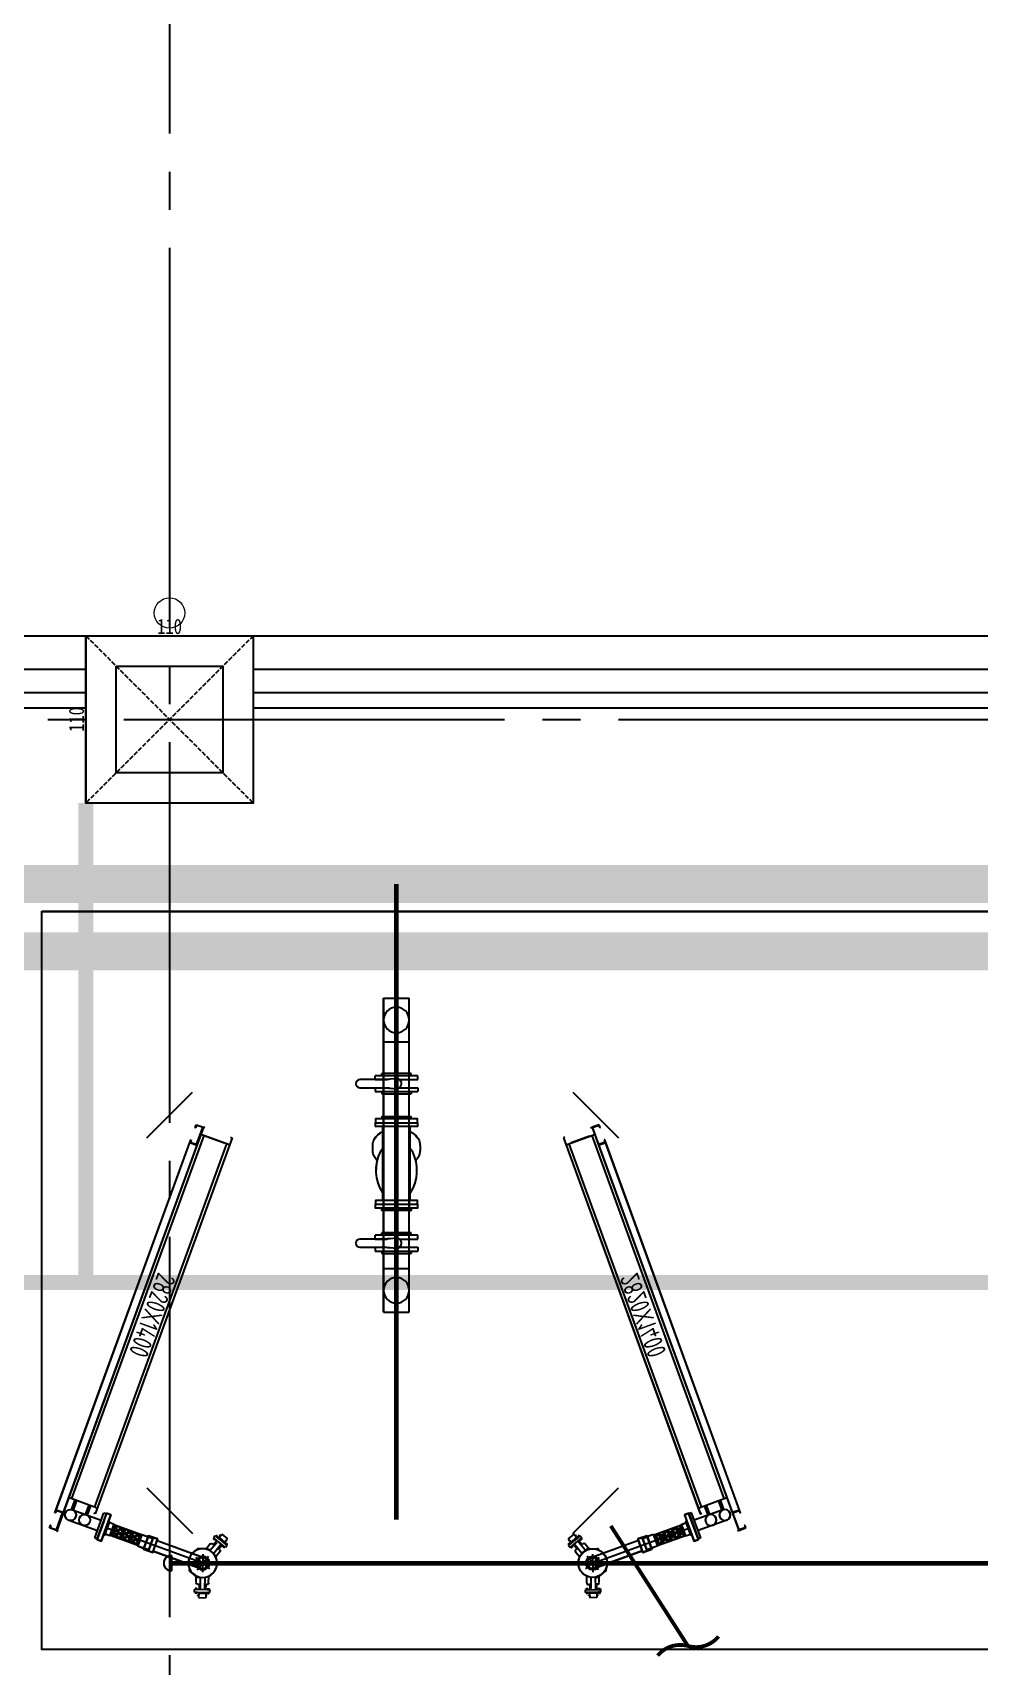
# Model space of a CAD drawing. Extents: x -3080 to 28500, y -1326 to 31609.
# Drawn here: x 5070 to 5692, y 8378 to 9451 of the extents above; entities that cross this region are included whole.
import ezdxf
from ezdxf.enums import TextEntityAlignment as Align

# ---------------------------------------------------------------- set-up
doc = ezdxf.new("R2010")
doc.units = 0
doc.header["$LTSCALE"] = 100
for name, pattern in [('188K-SM-03-F05-ARCH-PA-Y2257103$0$DASHED', [19.05, 12.7, -6.35]), ('188K-SM-03-F05-MECH-DCC-Y2257103$0$XFM1Q20-200k$0$CENTER', [2, 1.25, -0.25, 0.25, -0.25]), ('188K-SM-07-F10-MECH-CR PIPE-Y2257103$0$XFM1Q20-200k$0$CENTER', [2, 1.25, -0.25, 0.25, -0.25]), ('X-S-FAB-L05$0$COL-CEN-LIN', [3.25, 2.5, -0.25, 0.25, -0.25]), ('X-S-FAB-L05$0$DASHED', [0.75, 0.5, -0.25]), ('X-S-FAB-L05$0$HIDDEN', [0.4, 0.3, -0.1])]:
    doc.linetypes.add(name, pattern=pattern)
for name, color, linetype in [('0-xref', 8, 'Continuous'), ('188K-SM-03-F05-ARCH-PA-Y2257103$0$K-DIivder-3.5', 53, '188K-SM-03-F05-ARCH-PA-Y2257103$0$DASHED'), ('188K-SM-03-F05-ARCH-PA-Y2257103$0$K-岩棉 2hr 3.5-非抗', 53, 'Continuous'), ('188K-SM-03-F05-MECH-DCC-Y2257103$0$00_AC_CHS_12℃', 4, 'Continuous'), ('188K-SM-03-F05-MECH-DCC-Y2257103$0$00_AC_CHS_20℃', 3, 'Continuous'), ('188K-SM-03-F05-MECH-DCC-Y2257103$0$00_DCC', 7, 'Continuous'), ('188K-SM-03-F05-MECH-DCC-Y2257103$0$00_閥站分組', 1, 'Continuous'), ('188K-SM-03-F05-MECH-DCC-Y2257103$0$XFM1Q20-200k$0$U-PCW-V', 2, 'Continuous'), ('188K-SM-07-F10-MECH-CR PIPE-Y2257103$0$00_AC_CHS_12℃', 4, 'Continuous'), ('188K-SM-07-F10-MECH-CR PIPE-Y2257103$0$00_AC_CHS_20℃', 3, 'Continuous'), ('188K-SM-07-F10-MECH-CR PIPE-Y2257103$0$00_DCC', 7, 'Continuous'), ('188K-SM-07-F10-MECH-CR PIPE-Y2257103$0$00_閥站分組', 1, 'Continuous'), ('188K-SM-07-F10-MECH-CR PIPE-Y2257103$0$XFM1Q20-200k$0$U-PCW-V', 2, 'Continuous'), ('X-S-FAB-L05$0$1_L05平面圖_1_A-OBJE-MEP', 8, 'Continuous'), ('X-S-FAB-L05$0$BEAM', 8, 'Continuous'), ('X-S-FAB-L05$0$BLOCK', 8, 'Continuous'), ('X-S-FAB-L05$0$BR-D', 8, 'X-S-FAB-L05$0$DASHED'), ('X-S-FAB-L05$0$CCL', 8, 'X-S-FAB-L05$0$COL-CEN-LIN'), ('X-S-FAB-L05$0$COL', 8, 'Continuous'), ('X-S-FAB-L05$0$COL-S', 8, 'Continuous'), ('X-S-FAB-L05$0$S-FNDN', 8, 'Continuous'), ('X-S-FAB-L05$0$S-鋼柱', 8, 'Continuous'), ('X-S-FAB-L05$0$SLAB', 8, 'Continuous'), ('X-S-FAB-L05$0$WALL-RC', 8, 'Continuous'), ('X-S-FAB-L05$0$斜撐', 8, 'Continuous')]:
    doc.layers.add(name, color=color, linetype=linetype)
doc.layers.add('X-S-FAB-L05$0$XREF', color=8, linetype='Continuous', lineweight=0)
doc.styles.add('188K-SM-03-F05-MECH-DCC-Y2257103$0$XFM1Q20-200k$0$aa-txt', font='isocp.shx', dxfattribs={"bigfont": 'chineset.shx'})
doc.styles.add('188K-SM-07-F10-MECH-CR PIPE-Y2257103$0$XFM1Q20-200k$0$aa-txt', font='isocp.shx', dxfattribs={"bigfont": 'chineset.shx'})
doc.styles.add('X-S-FAB-L05$0$DIM', font='', dxfattribs={"width": 0.8})
doc.styles.get('X-S-FAB-L05$0$DIM').set_extended_font_data('MingLiU')
doc.dimstyles.new('X-S-FAB-L05$0$JJP_005_defpoint', dxfattribs={"dimtxt": 20, "dimasz": 0.5, "dimexe": 0.5, "dimexo": 0.5, "dimgap": 0.5, "dimtad": 1, "dimdsep": 46, "dimtxsty": 'X-S-FAB-L05$0$DIM', "dimblk": 'X-S-FAB-L05$0$_None', "dimcen": 10, "dimclrd": 256, "dimclre": 256, "dimclrt": 256, "dimadec": 0, "dimazin": 0, "dimtfac": 1, "dimtix": 1, "dimtmove": 2, "dimatfit": 3, "dimldrblk": 'X-S-FAB-L05$0$_None', "dimfxl": 0.5, "dimtolj": 1, "dimtzin": 0, "dimarcsym": 0})
pattern_1 = [(135, (-2258.2576, -4619.8331), (-8e-16, 2.4374981), [5.1707143, -1.7235714]), (45, (-2259.4764, -4618.6144), (-8e-16, 2.4374981), [5.1707143, -1.7235714])]

# ---------------------------------------------------------------- blocks, each defined once
blk = doc.blocks.new('*D174')
at = {"layer": 'DefPoints', "lineweight": -2, "transparency": 16777216}
blk.add_line((0, 0), (110, 0), dxfattribs=at)
at = {"layer": 'DefPoints', "color": 0, "transparency": 16777216}
for p in [(0, 0), (110, 0), (110, 0)]:
    blk.add_point(p, dxfattribs=at)
at = {"layer": 'DefPoints', "transparency": 16777216, "insert": (55, 6.1), "char_height": 10, "attachment_point": 5, "style": 'X-S-FAB-L05$0$DIM'}
blk.add_mtext('\\A1;110', dxfattribs=at)
blk = doc.blocks.new('X-S-FAB-L05$0$_None')
blk = doc.blocks.new('*D175')
at = {"layer": 'DefPoints', "lineweight": -2, "transparency": 16777216}
blk.add_line((0, 0), (0, -110), dxfattribs=at)
at = {"layer": 'DefPoints', "color": 0, "transparency": 16777216}
for p in [(0, 0), (0, -110), (0, -110)]:
    blk.add_point(p, dxfattribs=at)
at = {"layer": 'DefPoints', "transparency": 16777216, "insert": (-6.1, -55), "char_height": 10, "attachment_point": 5, "rotation": 90, "style": 'X-S-FAB-L05$0$DIM'}
blk.add_mtext('\\A1;110', dxfattribs=at)
blk = doc.blocks.new('X-S-FAB-L05$0$SC1')
at = {"layer": 'DefPoints'}
blk.add_line((27925, 8342.1), (27955, 8312.1), dxfattribs=at)
blk = doc.blocks.new('X-S-FAB-L05$0$斜撐')
at = {"layer": 'X-S-FAB-L05$0$BR-D', "const_width": 0.5}
blk.add_lwpolyline([(962.11, 215.55, -0.296213), (957.95, 215.19, 0.299957), (953.75, 214.85, 0.006918)], format="xyb", dxfattribs=at)
at = {"layer": 'X-S-FAB-L05$0$BR-D', "linetype": 'ByBlock', "const_width": 0.5}
blk.add_lwpolyline([(964.37, 197.57), (957.95, 215.19)], dxfattribs=at)
blk = doc.blocks.new('X-S-FAB-L05$0$VC(C)')
at = {"layer": 'X-S-FAB-L05$0$S-鋼柱', "rotation": 90}
for p in [(13487.1, -19200), (13767.1, -19460)]:
    blk.add_blockref('X-S-FAB-L05$0$SC1', p, dxfattribs=at)
at = {"layer": 'X-S-FAB-L05$0$S-鋼柱'}
for p in [(-22500, 412.9), (-22780, 152.9)]:
    blk.add_blockref('X-S-FAB-L05$0$SC1', p, dxfattribs=at)
at = {"layer": 'X-S-FAB-L05$0$斜撐', "xscale": 5, "yscale": 5, "zscale": 5, "rotation": 192.6853631040206}
blk.add_blockref('X-S-FAB-L05$0$斜撐', (9937.2, 10492.6), dxfattribs=at)
blk = doc.blocks.new('X-S-FAB-L05$0$板_3_2', base_point=(11935, 9055))
at = {"layer": 'X-S-FAB-L05$0$S-FNDN', "color": 15, "lineweight": 0, "flags": 128}
blk.add_lwpolyline([(11935, 9055), (4350, 9055), (4350, 7470), (9330, 7470), (9330, -55), (11935, -55), (11935, 4530), (11070, 4530), (11070, 5003), (11935, 5003)], close=True, dxfattribs=at)
blk = doc.blocks.new('188K-SM-03-F05-ARCH-PA-Y2257103')
at = {"layer": '188K-SM-03-F05-ARCH-PA-Y2257103$0$K-DIivder-3.5', "linetype": 'ByBlock', "ltscale": 2, "const_width": 10}
blk.add_lwpolyline([(5105, 8945), (5105, 8630)], dxfattribs=at)
at = {"layer": '188K-SM-03-F05-ARCH-PA-Y2257103$0$K-DIivder-3.5', "linetype": 'ByBlock', "ltscale": 2, "const_width": 10, "elevation": 0}
blk.add_lwpolyline([(4475, 8630), (6280.1, 8630)], dxfattribs=at)
at = {"layer": '188K-SM-03-F05-ARCH-PA-Y2257103$0$K-岩棉 2hr 3.5-非抗'}
for p, q in [((5105, 9017.5, 0), (4375, 9017.5, 0)), ((5945, 9017.5, 0), (5215, 9017.5, 0)), ((5105, 9007.5, 0), (4375, 9007.5, 0)), ((5945, 9007.5, 0), (5215, 9007.5, 0))]:
    blk.add_line(p, q, dxfattribs=at)
blk = doc.blocks.new('188K-SM-03-F05-MECH-DCC-Y2257103$0$XFM1P20-200k$0$005')
at = {"layer": '188K-SM-03-F05-MECH-DCC-Y2257103$0$00_DCC'}
h = blk.add_hatch(dxfattribs=at)
h.set_pattern_fill('AR-HBONE', color=60, scale=0.430893, angle=360, style=0)
h.set_pattern_definition(pattern_1)
h.paths.add_polyline_path([(21.88125, -3.01625), (21.88125, 3.01625), (5.88125, 3.01625), (5.88125, -3.01625)])
edge = h.paths.add_edge_path(flags=17)
edge.add_line((21.88125, 3.01625), (21.88125, -3.01625))
at = {"layer": '188K-SM-03-F05-MECH-DCC-Y2257103$0$00_DCC', "color": 60}
for p, q in [((5.88125, 3.31625), (3, 3.31625)), ((5.88125, 3.31625), (5.88125, -3.31625)), ((21.88125, 3.01625), (5.88125, 3.01625)), ((5.88125, 3.01625), (5.88125, -3.01625)), ((21.88125, 3.31625), (24.7625, 3.31625)), ((21.88125, 3.31625), (21.88125, -3.31625)), ((21.88125, 3.01625), (21.88125, -3.01625)), ((21.88125, -3.01625), (21.88125, 3.01625)), ((28.2625, 3.31625), (24.7625, 3.31625)), ((28.2625, 3.31625), (28.2625, -3.31625)), ((5.88125, -3.31625), (3, -3.31625)), ((21.88125, -3.01625), (5.88125, -3.01625)), ((21.88125, -3.31625), (28.2625, -3.31625)), ((28.2625, -3.31625), (25.38125, -3.31625))]:
    blk.add_line(p, q, dxfattribs=at)
for points in [[(0, -7.6), (0, 7.6), (2.38125, 7.6), (2.38125, -7.6), (0, -7.6)], [(2.38125, 3.8975), (3, 3.8975), (3, -3.8975), (2.38125, -3.8975)]]:
    blk.add_lwpolyline(points, dxfattribs=at)
blk = doc.blocks.new('188K-SM-03-F05-MECH-DCC-Y2257103$0$DCC_配管')
at = {"layer": '188K-SM-03-F05-MECH-DCC-Y2257103$0$00_DCC', "color": 60}
for p, q in [((-69, 44.6, 0), (-69.5, 44.6, 0)), ((-69.5, 44.6, 0), (-69.5, 44.1, 0)), ((-69, 44.1, 0), (-69.5, 44.1, 0)), ((-64.3, 45.8, 0), (-69, 45.8, 0)), ((-69, 42.9, 0), (-69, 45.8, 0)), ((-64.3, 42.9, 0), (-64.3, 45.8, 0)), ((-64.3, 44.6, 0), (-63.7, 44.6, 0)), ((-64.3, 44.1, 0), (-63.7, 44.1, 0)), ((-63.7, 44.6, 0), (-63.7, 44.1, 0)), ((-71.7, 42.3, 0), (-71.7, 40.5, 0)), ((-61.6, 42.3, 0), (-71.7, 42.3, 0)), ((-71.7, 40.5, 0), (-61.6, 40.5, 0)), ((-71.2, 42.8, 0), (-71.2, 42.4, 0)), ((-71.2, 40, 0), (-71.2, 40.4, 0)), ((-70.2, 42.9, 0), (-71, 42.9, 0)), ((-70.2, 39.9, 0), (-71, 39.9, 0)), ((-70.9, 42.8, 0), (-70.9, 42.4, 0)), ((-70.9, 40, 0), (-70.9, 40.4, 0)), ((-70.7, 36, 0), (-70.7, 31.7, 0)), ((-70.3, 42.8, 0), (-70.3, 42.4, 0)), ((-70.3, 40, 0), (-70.3, 40.4, 0)), ((-70, 42.8, 0), (-70, 42.4, 0)), ((-70, 40, 0), (-70, 40.4, 0)), ((-69.7, 37, 0), (-69.1, 37, 0)), ((-64.3, 42.9, 0), (-69, 42.9, 0)), ((-68.8, 37.1, 0), (-68.8, 40.5, 0)), ((-68.1, 32.5, 0), (-68.1, 39.6, 0)), ((-67.7, 42.3, 0), (-67.7, 42.9, 0)), ((-65.5, 42.3, 0), (-65.5, 42.9, 0)), ((-65.1, 32.5, 0), (-65.1, 39.5, 0)), ((-64.5, 37.1, 0), (-64.5, 40.5, 0)), ((-63.5, 37, 0), (-64.1, 37, 0)), ((-63.2, 42.8, 0), (-63.2, 42.4, 0)), ((-63.2, 40, 0), (-63.2, 40.4, 0)), ((-63.1, 42.9, 0), (-62.2, 42.9, 0)), ((-63.1, 39.9, 0), (-62.2, 39.9, 0)), ((-62.9, 42.8, 0), (-62.9, 42.4, 0)), ((-62.9, 40, 0), (-62.9, 40.4, 0)), ((-62.5, 36, 0), (-62.5, 31.7, 0)), ((-62.4, 42.8, 0), (-62.4, 42.4, 0)), ((-62.4, 40, 0), (-62.4, 40.4, 0)), ((-62.1, 42.8, 0), (-62.1, 42.4, 0)), ((-62.1, 40, 0), (-62.1, 40.4, 0)), ((-61.6, 42.3, 0), (-61.6, 40.5, 0)), ((-72.5, 23.2, 0), (-60.8, 23.2, 0)), ((-66.6, 17.3, 0), (-66.6, 29, 0)), ((-66.6, 23.2, 0), (-3.2, 1.1)), ((-34, 15.7), (-65.2, 26.5, 0)), ((-70.7, 14.7, 0), (-70.7, 14.7, 0)), ((-69.7, 13.7, 0), (-63.5, 13.7, 0)), ((-36.4, 8.8), (-67.8, 19.7, 0)), ((-62.5, 14.7, 0), (-62.5, 14.7, 0)), ((-1.2, -3.4), (1.2, 3.4))]:
    blk.add_line(p, q, dxfattribs=at)
at = {"layer": '188K-SM-03-F05-MECH-DCC-Y2257103$0$00_DCC', "color": 60, "elevation": 0}
for points in [[(-30.7, 5.7), (-36.7, 7.8), (-33.6, 16.7), (-27.6, 14.6)], [(-31.4, 5.9), (-30.7, 5.7), (-27.6, 14.6), (-28.3, 14.8)]]:
    blk.add_lwpolyline(points, dxfattribs=at)
at = {"layer": '188K-SM-03-F05-MECH-DCC-Y2257103$0$00_DCC', "color": 60}
for radius in [9.44, 4.44, 3.65]:
    blk.add_circle((-66.6, 23.2, 0), radius, dxfattribs=at)
for centre, radius, start, end in [((-71.3, 42.4, 0), 0.143, 270, 347.3196), ((-71.3, 40.4, 0), 0.143, 12.6804, 90), ((-71, 42.8, 0), 0.143, 12.6804, 167.3196), ((-71, 42.4, 0), 0.143, 192.6804, 347.3196), ((-71, 40.4, 0), 0.143, 12.6804, 167.3196), ((-71, 40.1, 0), 0.143, 192.6804, 347.3196), ((-70.6, 42.5, 0), 0.406, 46.3972, 133.6028), ((-70.6, 42.7, 0), 0.406, 226.3972, 313.6028), ((-70.6, 40.1, 0), 0.406, 46.3972, 133.6028), ((-70.6, 40.3, 0), 0.406, 226.3972, 313.6028), ((-69.7, 36, 0), 1, 90, 180), ((-70.2, 42.8, 0), 0.143, 12.6804, 167.3196), ((-70.2, 42.4, 0), 0.143, 192.6804, 347.3196), ((-70.2, 40.4, 0), 0.143, 12.6804, 167.3196), ((-70.2, 40.1, 0), 0.143, 192.6804, 347.3196), ((-69.9, 42.4, 0), 0.143, 192.6804, 270), ((-69.9, 40.4, 0), 0.143, 90, 167.3196), ((-69.1, 39.5, 0), 1, 0, 90), ((-69.1, 38, 0), 1, 270, 0), ((-64.1, 39.5, 0), 1, 90, 180), ((-64.1, 38, 0), 1, 180, 270), ((-63.5, 36, 0), 1, 0, 90), ((-63.4, 42.4, 0), 0.143, 270, 347.3196), ((-63.4, 40.4, 0), 0.143, 12.6804, 90), ((-63.1, 42.8, 0), 0.143, 12.6804, 167.3196), ((-63.1, 42.4, 0), 0.143, 192.6804, 347.3196), ((-63.1, 40.4, 0), 0.143, 12.6804, 167.3196), ((-63.1, 40.1, 0), 0.143, 192.6804, 347.3196), ((-62.7, 42.5, 0), 0.406, 46.3972, 133.6028), ((-62.7, 42.7, 0), 0.406, 226.3972, 313.6028), ((-62.7, 40.1, 0), 0.406, 46.3972, 133.6028), ((-62.7, 40.3, 0), 0.406, 226.3972, 313.6028), ((-62.2, 42.8, 0), 0.143, 12.6804, 167.3196), ((-62.2, 42.4, 0), 0.143, 192.6804, 347.3196), ((-62.2, 40.4, 0), 0.143, 12.6804, 167.3196), ((-62.2, 40.1, 0), 0.143, 192.6804, 347.3196), ((-62, 42.4, 0), 0.143, 192.6804, 270), ((-62, 40.4, 0), 0.143, 90, 167.3196), ((-66.7, 20.9, 0), 2.22, 271.0793, 88.9207), ((-69.7, 14.7, 0), 1, 180, 270), ((-63.5, 14.7, 0), 1, 270, 0)]:
    blk.add_arc(centre, radius, start, end, dxfattribs=at)
at = {"layer": '188K-SM-03-F05-MECH-DCC-Y2257103$0$00_DCC', "color": 60, "xscale": -1.210111893907765, "yscale": 1.210111893907765, "zscale": 1.210111893907765, "rotation": 340.8548292855317}
blk.add_blockref('188K-SM-03-F05-MECH-DCC-Y2257103$0$XFM1P20-200k$0$005', (0, 0), dxfattribs=at)
blk = doc.blocks.new('188K-SM-03-F05-MECH-DCC-Y2257103$0$DCC-2_2.82x1.4')
at = {"layer": '188K-SM-03-F05-MECH-DCC-Y2257103$0$00_DCC', "color": 4}
for p, q in [((0, 25), (263, 25.1)), ((0, 24), (0, 25)), ((5, 25), (5, 5)), ((5, 25), (5, 5)), ((5, 23), (259, 23.1)), ((259, 25.1), (259, 5.1)), ((278, 32.1), (260.5, 32.1)), ((260.5, 30.3), (260.5, 32.1)), ((278, 30.3), (260.5, 30.3)), ((263, 25.1), (263, 24.1)), ((265.6, 10.2), (265.6, 30.3)), ((272.9, 10.2), (272.9, 30.3)), ((278, 30.3), (278, 32.1)), ((5, 8.6), (5, 21.4)), ((265.6, 20.6), (259, 20.6)), ((265.6, 19.4), (259, 19.4)), ((265.6, 10.8), (259, 10.8)), ((0, 6), (0, 5)), ((5, 7), (259, 7.1)), ((265.6, 9.6), (259, 9.6))]:
    blk.add_line(p, q, dxfattribs=at)
at = {"layer": '188K-SM-03-F05-MECH-DCC-Y2257103$0$00_DCC', "color": 24}
for p, q in [((0, 5), (282, 5.1)), ((282, 5.1), (282, 6.1))]:
    blk.add_line(p, q, dxfattribs=at)
at = {"layer": '188K-SM-03-F05-MECH-DCC-Y2257103$0$00_DCC'}
for p, q in [((0, 0), (0, 5)), ((0, 5), (12.5, 5)), ((2, 0), (0, 0)), ((12.2, 4.7), (0.3, 4.7)), ((0.3, 4.7), (0.3, 0.3)), ((0.3, 0.3), (2, 0.3)), ((2, 0.3), (2, 0)), ((10.5, 0), (10.5, 0.3)), ((10.5, 0.3), (12.2, 0.3)), ((12.5, 0), (10.5, 0)), ((12.2, 0.3), (12.2, 4.7)), ((12.5, 5), (12.5, 0)), ((12.5, 0), (12.5, 5)), ((269.5, 5.1), (269.5, 0.1)), ((269.5, 0.1), (269.5, 5.1)), ((269.5, 5.1), (282, 5.1)), ((271.5, 0.1), (269.5, 0.1)), ((281.7, 4.8), (269.8, 4.8)), ((269.8, 4.8), (269.8, 0.4)), ((269.8, 0.4), (271.5, 0.4)), ((271.5, 0.4), (271.5, 0.1)), ((280, 0.1), (280, 0.4)), ((280, 0.4), (281.7, 0.4)), ((282, 0.1), (280, 0.1)), ((281.7, 0.4), (281.7, 4.8)), ((282, 5.1), (282, 0.1))]:
    blk.add_line(p, q, dxfattribs=at)
at = {"layer": '188K-SM-03-F05-MECH-DCC-Y2257103$0$00_DCC', "color": 3}
for p, q in [((12.5, 5), (269.5, 5.1)), ((269.5, 0.1), (12.5, 0))]:
    blk.add_line(p, q, dxfattribs=at)
at = {"layer": '188K-SM-03-F05-MECH-DCC-Y2257103$0$00_DCC'}
blk.add_lwpolyline([(2, -0.2), (2, 0)], dxfattribs=at)
at = {"layer": '188K-SM-03-F05-MECH-DCC-Y2257103$0$00_DCC', "color": 4}
for centre in [(269.3, 20), (269.3, 10.2)]:
    blk.add_circle(centre, 3.65, dxfattribs=at)
at = {"layer": '188K-SM-03-F05-MECH-DCC-Y2257103$0$00_DCC', "xscale": -1, "rotation": 70.85482928510031}
blk.add_blockref('188K-SM-03-F05-MECH-DCC-Y2257103$0$DCC_配管', (269.3, 32.1), dxfattribs=at)
at = {"layer": '188K-SM-03-F05-MECH-DCC-Y2257103$0$00_DCC', "color": 4, "style": '188K-SM-03-F05-MECH-DCC-Y2257103$0$XFM1Q20-200k$0$aa-txt', "width": 0.8}
blk.add_text('2820X1400', height=12.5, rotation=360, dxfattribs=at).set_placement((127.6, 15.8), align=Align.MIDDLE)
blk = doc.blocks.new('188K-SM-03-F05-MECH-DCC-Y2257103$0$XFM1Q20-200k$0$BV-150V-T1')
at = {"color": 0, "linetype": 'ByBlock'}
for p, q in [((-2.7, 14), (-5.2, 14)), ((-5.2, -14), (-5.2, 14)), ((2.7, 14), (5.2, 14)), ((5.2, 14), (5.2, -14)), ((-5.2, 9.6), (-6.7, 9.6)), ((-6.7, -9.6), (-6.7, 9.6)), ((5.2, 9.6), (6.7, 9.6)), ((6.7, 9.6), (6.7, -9.6)), ((-5.2, -9.6), (-6.7, -9.6)), ((2.7, -8.4), (-2.7, -8.4)), ((5.2, -9.6), (6.7, -9.6)), ((-2.7, -14), (-5.2, -14)), ((2.7, -14), (5.2, -14))]:
    blk.add_line(p, q, dxfattribs=at)
blk.add_lwpolyline([(-2.7, 7.5), (-2.7, 24, -1), (2.7, 24), (2.7, 7.7, 0.028765), (2.9, 4.2), (3.3, 0.3, -1.044614), (-3.3, 0), (-2.9, 4.1, 0.028765)], format="xyb", close=True, dxfattribs=at)
for points in [[(-2.7, 14), (-2.7, 6.1)], [(2.7, 14), (2.7, 6.3)], [(-2.7, -2), (-2.7, -14)], [(2.7, -2), (2.7, -14)]]:
    blk.add_lwpolyline(points, dxfattribs=at)
blk = doc.blocks.new('188K-SM-03-F05-MECH-DCC-Y2257103$0$XFM1Q20-200k$0$YS-06-B')
at = {"layer": '188K-SM-03-F05-MECH-DCC-Y2257103$0$XFM1Q20-200k$0$U-PCW-V', "color": 0}
for p, q in [((55, 8.9), (6.9, 8.9)), ((55, -8.9), (6.9, -8.9))]:
    blk.add_line(p, q, dxfattribs=at)
for points in [[(4, -13.8), (1.4, -13.8), (1.4, 13.8), (4, 13.8), (4, -13.8)], [(4, -13.8), (6.5, -13.8), (6.5, 13.8), (4, 13.8), (4, -13.8)], [(57.5, -13.8), (55, -13.8), (55, 13.8), (57.5, 13.8), (57.5, -13.8)], [(57.5, -13.8), (60, -13.8), (60, 13.8), (57.5, 13.8), (57.5, -13.8)], [(1.4, -9.6), (0, -9.6), (0, 9.6), (1.4, 9.6)], [(60, -9.6), (61.5, -9.6), (61.5, 9.6), (60, 9.6)]]:
    blk.add_lwpolyline(points, dxfattribs=at)
for points in [[(18.6, 15.5, 0.133256), (14.6, 14.4, 0.106756), (10.9, 10.9, 0.036777), (9.6, 8.9, 0.036777)], [(28.8, 12.5, 0.064337), (26.3, 14.4, 0.133256), (22.3, 15.5)], [(9.6, -8.9, 0.036777), (10.9, -10.9, 0.106756), (14.6, -14.4, 0.133256), (18.6, -15.5)], [(22.3, -15.5, 0.133256), (26.3, -14.4, 0.064337), (28.8, -12.5, 0.064337)]]:
    blk.add_lwpolyline(points, format="xyb", dxfattribs=at)
for centre, radius, start, end in [((20.5, 4.3), 11.3, 80.5245, 99.4755), ((35.2, -14.3), 27.6, 57.3698, 116.9234), ((29, 0), 12.1, 121.7693, 132.5173), ((29, 0), 12.1, 227.4827, 238.2307), ((35.2, 14.3), 27.6, 243.0766, 302.6302), ((20.5, -4.3), 11.3, 260.5245, 279.4755)]:
    blk.add_arc(centre, radius, start, end, dxfattribs=at)
blk = doc.blocks.new('188K-SM-03-F05-MECH-DCC-Y2257103$0$DCC-閥站(入)')
at = {"layer": '188K-SM-03-F05-MECH-DCC-Y2257103$0$00_DCC', "color": 4}
for p, q in [((-8.4, 206.3, 0), (-8.4, 0, 0)), ((-8.4, 206.3), (8.4, 206.3)), ((8.4, 206.3, 0), (8.4, 0, 0)), ((-8.4, 177.7), (8.4, 177.7)), ((8.4, 112, 0), (8.4, 140.6, 0)), ((-8.4, 28.6), (8.4, 28.6)), ((-8.4, 0), (8.4, 0))]:
    blk.add_line(p, q, dxfattribs=at)
at = {"layer": '188K-SM-03-F05-MECH-DCC-Y2257103$0$00_DCC', "color": 4, "linetype": '188K-SM-03-F05-MECH-DCC-Y2257103$0$XFM1Q20-200k$0$CENTER'}
blk.add_line((0, 0, 0), (0, 206.3, 0), dxfattribs=at)
at = {"layer": '188K-SM-03-F05-MECH-DCC-Y2257103$0$00_DCC', "color": 4}
for centre in [(0, 192), (0, 14.3)]:
    blk.add_circle(centre, 8.41, dxfattribs=at)
at = {"layer": '188K-SM-03-F05-MECH-DCC-Y2257103$0$00_DCC', "color": 4, "rotation": 90}
for name, p in [('188K-SM-03-F05-MECH-DCC-Y2257103$0$XFM1Q20-200k$0$BV-150V-T1', (0, 161)), ('188K-SM-03-F05-MECH-DCC-Y2257103$0$XFM1Q20-200k$0$YS-06-B', (0, 77.9)), ('188K-SM-03-F05-MECH-DCC-Y2257103$0$XFM1Q20-200k$0$BV-150V-T1', (0, 56.2))]:
    blk.add_blockref(name, p, dxfattribs=at)
blk = doc.blocks.new('188K-SM-03-F05-MECH-DCC-Y2257103')
at = {"layer": '188K-SM-03-F05-MECH-DCC-Y2257103$0$00_AC_CHS_12℃', "ltscale": 1000, "const_width": 3, "elevation": 0}
blk.add_lwpolyline([(5309.1, 8474), (5309.1, 8891.8)], dxfattribs=at)
at = {"layer": '188K-SM-03-F05-MECH-DCC-Y2257103$0$00_AC_CHS_20℃', "ltscale": 1000}
blk.add_line((5161.2, 8450.5, 0), (5161.2, 8440.5, 0), dxfattribs=at)
at = {"layer": '188K-SM-03-F05-MECH-DCC-Y2257103$0$00_AC_CHS_20℃', "ltscale": 1000, "const_width": 3, "elevation": 0}
blk.add_lwpolyline([(5161.2, 8445.5), (6291.2, 8445.5)], dxfattribs=at)
at = {"layer": '188K-SM-03-F05-MECH-DCC-Y2257103$0$00_AC_CHS_20℃', "ltscale": 1000}
blk.add_arc((5161.2, 8445.5, 0), 5, 90, 270, dxfattribs=at)
at = {"layer": '188K-SM-03-F05-MECH-DCC-Y2257103$0$00_閥站分組', "ltscale": 1000}
blk.add_lwpolyline([(5076.1, 8873.9), (6344.5, 8873.9), (6344.5, 8388.8), (5076.1, 8388.8)], close=True, dxfattribs=at)
at = {"layer": '188K-SM-03-F05-MECH-DCC-Y2257103$0$00_DCC', "xscale": -1}
for name, p, rotation in [('188K-SM-03-F05-MECH-DCC-Y2257103$0$DCC-閥站(入)', (5309.1, 8816.8, 0), 180), ('188K-SM-03-F05-MECH-DCC-Y2257103$0$DCC-2_2.82x1.4', (5442.3, 8733.7), 110.021059431338)]:
    blk.add_blockref(name, p, dxfattribs=dict(at, rotation=rotation))
at = {"layer": '188K-SM-03-F05-MECH-DCC-Y2257103$0$00_DCC', "rotation": 249.978940568662}
blk.add_blockref('188K-SM-03-F05-MECH-DCC-Y2257103$0$DCC-2_2.82x1.4', (5177.6, 8733.7), dxfattribs=at)
blk = doc.blocks.new('188K-SM-07-F10-MECH-CR PIPE-Y2257103$0$XFM1P20-200k$0$005')
at = {"layer": '188K-SM-07-F10-MECH-CR PIPE-Y2257103$0$00_DCC'}
h = blk.add_hatch(dxfattribs=at)
h.set_pattern_fill('AR-HBONE', color=60, scale=0.430893, angle=360, style=0)
h.set_pattern_definition(pattern_1)
h.paths.add_polyline_path([(21.88125, -3.01625), (21.88125, 3.01625), (5.88125, 3.01625), (5.88125, -3.01625)])
edge = h.paths.add_edge_path(flags=17)
edge.add_line((21.88125, 3.01625), (21.88125, -3.01625))
at = {"layer": '188K-SM-07-F10-MECH-CR PIPE-Y2257103$0$00_DCC', "color": 60}
for p, q in [((5.88125, 3.31625), (3, 3.31625)), ((5.88125, 3.31625), (5.88125, -3.31625)), ((21.88125, 3.01625), (5.88125, 3.01625)), ((5.88125, 3.01625), (5.88125, -3.01625)), ((21.88125, 3.31625), (24.7625, 3.31625)), ((21.88125, 3.31625), (21.88125, -3.31625)), ((21.88125, 3.01625), (21.88125, -3.01625)), ((21.88125, -3.01625), (21.88125, 3.01625)), ((28.2625, 3.31625), (24.7625, 3.31625)), ((28.2625, 3.31625), (28.2625, -3.31625)), ((5.88125, -3.31625), (3, -3.31625)), ((21.88125, -3.01625), (5.88125, -3.01625)), ((21.88125, -3.31625), (28.2625, -3.31625)), ((28.2625, -3.31625), (25.38125, -3.31625))]:
    blk.add_line(p, q, dxfattribs=at)
for points in [[(0, -7.6), (0, 7.6), (2.38125, 7.6), (2.38125, -7.6), (0, -7.6)], [(2.38125, 3.8975), (3, 3.8975), (3, -3.8975), (2.38125, -3.8975)]]:
    blk.add_lwpolyline(points, dxfattribs=at)
blk = doc.blocks.new('188K-SM-07-F10-MECH-CR PIPE-Y2257103$0$DCC_配管')
at = {"layer": '188K-SM-07-F10-MECH-CR PIPE-Y2257103$0$00_DCC', "color": 60}
for p, q in [((-64.6, 32.3, 0), (-64.6, 32.3, 0)), ((-63.2, 32.5, 0), (-58.3, 28.6, 0)), ((-71.2, 26.7, 0), (-62.1, 19.5, 0)), ((-63, 27.7, 0), (-70.3, 18.5, 0)), ((-66.7, 23.1, 0), (-3.2, 1.1)), ((-34, 15.7), (-65.5, 26.6, 0)), ((-58.2, 27.2, 0), (-58.2, 27.2, 0)), ((-82.4, 11.2, 0), (-81.4, 12.6, 0)), ((-74.5, 5, 0), (-82.4, 11.2, 0)), ((-82.4, 10.5, 0), (-82.1, 10.8, 0)), ((-81.4, 12.6, 0), (-73.5, 6.3, 0)), ((-80.7, 12.7, 0), (-80.9, 12.4, 0)), ((-80.4, 12.5, 0), (-80.7, 12.2, 0)), ((-79.8, 12.1, 0), (-80.5, 12.7, 0)), ((-80, 12.1, 0), (-80.2, 11.8, 0)), ((-79.8, 12, 0), (-80, 11.7, 0)), ((-77, 13.5, 0), (-79.1, 10.8, 0)), ((-73.6, 16.7, 0), (-78, 11.1, 0)), ((-77.8, 15.6, 0), (-75.1, 19, 0)), ((-77.7, 14.1, 0), (-77.2, 13.8, 0)), ((-73.6, 10.8, 0), (-75.7, 8.2, 0)), ((-71.3, 14.9, 0), (-75.6, 9.3, 0)), ((-71.4, 10.5, 0), (-68.7, 13.9, 0)), ((-36.4, 8.8), (-67.7, 19.6, 0)), ((-80.7, 9.1, 0), (-82.5, 6.8, 0)), ((-78.8, 3.9, 0), (-82.5, 6.8, 0)), ((-81.7, 9.8, 0), (-82.3, 10.3, 0)), ((-82.2, 8.1, 0), (-81.9, 8.5, 0)), ((-81.8, 7.8, 0), (-82.2, 8.1, 0)), ((-82.1, 10.3, 0), (-81.9, 10.7, 0)), ((-81.5, 8.2, 0), (-81.9, 8.5, 0)), ((-81.7, 10, 0), (-81.4, 10.3, 0)), ((-81.5, 9.8, 0), (-81.2, 10.1, 0)), ((-77, 6.2, 0), (-80.7, 9.1, 0)), ((-79.4, 8.8, 0), (-79.7, 8.3, 0)), ((-77, 6.2, 0), (-78.8, 3.9, 0)), ((-78.1, 4.8, 0), (-77.6, 4.5, 0)), ((-77.6, 7.4, 0), (-78, 7, 0)), ((-77.8, 5.2, 0), (-77.3, 4.9, 0)), ((-77.6, 4.5, 0), (-77.3, 4.9, 0)), ((-76.1, 5.6, 0), (-75.9, 5.9, 0)), ((-76.1, 5.4, 0), (-75.4, 4.9, 0)), ((-75.9, 5.4, 0), (-75.7, 5.7, 0)), ((-75.5, 5.1, 0), (-75.2, 5.4, 0)), ((-75.3, 4.9, 0), (-75, 5.2, 0)), ((-74.4, 7.8, 0), (-74.7, 7.4, 0)), ((-74.2, 7.6, 0), (-74.5, 7.3, 0)), ((-74.5, 5, 0), (-73.5, 6.3, 0)), ((-74.2, 7.8, 0), (-73.6, 7.2, 0)), ((-73.8, 7.2, 0), (-74, 6.9, 0)), ((-73.5, 7.1, 0), (-73.8, 6.7, 0)), ((-72.8, 10.3, 0), (-73.3, 10.7, 0)), ((1.2, 3.4), (-1.2, -3.4))]:
    blk.add_line(p, q, dxfattribs=at)
at = {"layer": '188K-SM-07-F10-MECH-CR PIPE-Y2257103$0$00_DCC', "color": 60, "elevation": 0}
for points in [[(-27.6, 14.6), (-33.6, 16.7), (-36.7, 7.8), (-30.7, 5.7)], [(-28.3, 14.8), (-27.6, 14.6), (-30.7, 5.7), (-31.4, 5.9)]]:
    blk.add_lwpolyline(points, dxfattribs=at)
at = {"layer": '188K-SM-07-F10-MECH-CR PIPE-Y2257103$0$00_DCC', "color": 60}
for centre, radius in [((-66.6, 23.1, 0), 9.44), ((-66.6, 23.1, 0), 4.44), ((-66.7, 23.1, 0), 3.65)]:
    blk.add_circle(centre, radius, dxfattribs=at)
for centre, radius, start, end in [((-63.8, 31.7, 0), 1, 51.7097, 141.7097), ((-65.3, 24.9, 0), 2.22, 232.789, 50.6303), ((-58.9, 27.9, 0), 1, 321.7097, 51.7097), ((-82.2, 10.9, 0), 0.143, 334.39, 51.7097), ((-82, 10.7, 0), 0.143, 334.39, 129.0293), ((-81, 12.5, 0), 0.143, 231.7097, 309.0293), ((-80.8, 12.3, 0), 0.143, 154.39, 309.0293), ((-80.6, 12.6, 0), 0.143, 334.39, 129.0293), ((-80.3, 12.2, 0), 0.406, 188.1068, 275.3125), ((-80.4, 12.1, 0), 0.406, 8.1068, 95.3125), ((-80.1, 11.8, 0), 0.143, 154.39, 309.0293), ((-79.9, 12, 0), 0.143, 334.39, 129.0293), ((-79.9, 11.6, 0), 0.143, 154.39, 231.7097), ((-78.8, 11.8, 0), 1, 231.7097, 321.7097), ((-77.1, 14.9, 0), 1, 141.7097, 231.7097), ((-77.8, 13, 0), 1, 321.7097, 51.7097), ((-73.9, 9.9, 0), 1, 51.7097, 141.7097), ((-82.2, 10.4, 0), 0.143, 154.39, 309.0293), ((-81.7, 10.4, 0), 0.406, 188.1068, 275.3125), ((-81.8, 10.3, 0), 0.406, 8.1068, 95.3125), ((-81.6, 9.9, 0), 0.143, 154.39, 309.0293), ((-81.4, 10.2, 0), 0.143, 334.39, 129.0293), ((-81.1, 10, 0), 0.143, 51.7097, 129.0293), ((-76, 5.5, 0), 0.143, 154.39, 309.0293), ((-76, 6, 0), 0.143, 334.39, 51.7097), ((-75.8, 5.8, 0), 0.143, 334.39, 129.0293), ((-75.5, 5.5, 0), 0.406, 188.1068, 275.3125), ((-74.8, 8.7, 0), 1, 141.7097, 231.7097), ((-75.6, 5.3, 0), 0.406, 8.1068, 95.3125), ((-75.3, 5, 0), 0.143, 154.39, 309.0293), ((-75.1, 5.3, 0), 0.143, 334.39, 129.0293), ((-74.9, 5.1, 0), 0.143, 51.7097, 129.0293), ((-74.8, 7.5, 0), 0.143, 231.7097, 309.0293), ((-74.6, 7.4, 0), 0.143, 154.39, 309.0293), ((-74.1, 7.3, 0), 0.406, 188.1068, 275.3125), ((-74.3, 7.6, 0), 0.143, 334.39, 129.0293), ((-74.2, 7.2, 0), 0.406, 8.1068, 95.3125), ((-73.9, 6.9, 0), 0.143, 154.39, 309.0293), ((-73.7, 7.1, 0), 0.143, 334.39, 129.0293), ((-73.7, 6.7, 0), 0.143, 154.39, 231.7097), ((-72.2, 11.1, 0), 1, 231.7097, 321.7097)]:
    blk.add_arc(centre, radius, start, end, dxfattribs=at)
at = {"layer": '188K-SM-07-F10-MECH-CR PIPE-Y2257103$0$00_DCC', "color": 60, "xscale": 1.210111893907765, "yscale": 1.210111893907765, "zscale": 1.210111893907765, "rotation": 160.8548292855056}
blk.add_blockref('188K-SM-07-F10-MECH-CR PIPE-Y2257103$0$XFM1P20-200k$0$005', (0, 0), dxfattribs=at)
blk = doc.blocks.new('188K-SM-07-F10-MECH-CR PIPE-Y2257103$0$DCC-2_2.82x1.4')
at = {"layer": '188K-SM-07-F10-MECH-CR PIPE-Y2257103$0$00_DCC', "color": 4}
for p, q in [((0, 25), (263, 25.1)), ((0, 24), (0, 25)), ((5, 25), (5, 5)), ((5, 25), (5, 5)), ((5, 23), (259, 23.1)), ((259, 25.1), (259, 5.1)), ((278, 32.1), (260.5, 32.1)), ((260.5, 30.3), (260.5, 32.1)), ((278, 30.3), (260.5, 30.3)), ((263, 25.1), (263, 24.1)), ((265.6, 10.2), (265.6, 30.3)), ((272.9, 10.2), (272.9, 30.3)), ((278, 30.3), (278, 32.1)), ((5, 8.6), (5, 21.4)), ((265.6, 20.6), (259, 20.6)), ((265.6, 19.4), (259, 19.4)), ((265.6, 10.8), (259, 10.8)), ((0, 6), (0, 5)), ((5, 7), (259, 7.1)), ((265.6, 9.6), (259, 9.6))]:
    blk.add_line(p, q, dxfattribs=at)
at = {"layer": '188K-SM-07-F10-MECH-CR PIPE-Y2257103$0$00_DCC', "color": 24}
for p, q in [((0, 5), (282, 5.1)), ((282, 5.1), (282, 6.1))]:
    blk.add_line(p, q, dxfattribs=at)
at = {"layer": '188K-SM-07-F10-MECH-CR PIPE-Y2257103$0$00_DCC'}
for p, q in [((0, 0), (0, 5)), ((0, 5), (12.5, 5)), ((2, 0), (0, 0)), ((12.2, 4.7), (0.3, 4.7)), ((0.3, 4.7), (0.3, 0.3)), ((0.3, 0.3), (2, 0.3)), ((2, 0.3), (2, 0)), ((10.5, 0), (10.5, 0.3)), ((10.5, 0.3), (12.2, 0.3)), ((12.5, 0), (10.5, 0)), ((12.2, 0.3), (12.2, 4.7)), ((12.5, 5), (12.5, 0)), ((12.5, 0), (12.5, 5)), ((269.5, 5.1), (269.5, 0.1)), ((269.5, 0.1), (269.5, 5.1)), ((269.5, 5.1), (282, 5.1)), ((271.5, 0.1), (269.5, 0.1)), ((281.7, 4.8), (269.8, 4.8)), ((269.8, 4.8), (269.8, 0.4)), ((269.8, 0.4), (271.5, 0.4)), ((271.5, 0.4), (271.5, 0.1)), ((280, 0.1), (280, 0.4)), ((280, 0.4), (281.7, 0.4)), ((282, 0.1), (280, 0.1)), ((281.7, 0.4), (281.7, 4.8)), ((282, 5.1), (282, 0.1))]:
    blk.add_line(p, q, dxfattribs=at)
at = {"layer": '188K-SM-07-F10-MECH-CR PIPE-Y2257103$0$00_DCC', "color": 3}
for p, q in [((12.5, 5), (269.5, 5.1)), ((269.5, 0.1), (12.5, 0))]:
    blk.add_line(p, q, dxfattribs=at)
at = {"layer": '188K-SM-07-F10-MECH-CR PIPE-Y2257103$0$00_DCC'}
blk.add_lwpolyline([(2, -0.2), (2, 0)], dxfattribs=at)
at = {"layer": '188K-SM-07-F10-MECH-CR PIPE-Y2257103$0$00_DCC', "color": 4}
for centre in [(269.3, 20), (269.3, 10.2)]:
    blk.add_circle(centre, 3.65, dxfattribs=at)
at = {"layer": '188K-SM-07-F10-MECH-CR PIPE-Y2257103$0$00_DCC', "xscale": -1, "rotation": 70.85482928510031}
blk.add_blockref('188K-SM-07-F10-MECH-CR PIPE-Y2257103$0$DCC_配管', (269.3, 32.1), dxfattribs=at)
at = {"layer": '188K-SM-07-F10-MECH-CR PIPE-Y2257103$0$00_DCC', "color": 4, "style": '188K-SM-07-F10-MECH-CR PIPE-Y2257103$0$XFM1Q20-200k$0$aa-txt', "width": 0.8}
blk.add_text('2820X1400', height=12.5, rotation=360, dxfattribs=at).set_placement((127.6, 15.8), align=Align.MIDDLE)
blk = doc.blocks.new('188K-SM-07-F10-MECH-CR PIPE-Y2257103$0$XFM1Q20-200k$0$BV-150V-T1')
at = {"color": 0, "linetype": 'ByBlock'}
for p, q in [((-2.7, 14), (-5.2, 14)), ((-5.2, -14), (-5.2, 14)), ((2.7, 14), (5.2, 14)), ((5.2, 14), (5.2, -14)), ((-5.2, 9.6), (-6.7, 9.6)), ((-6.7, -9.6), (-6.7, 9.6)), ((5.2, 9.6), (6.7, 9.6)), ((6.7, 9.6), (6.7, -9.6)), ((-5.2, -9.6), (-6.7, -9.6)), ((2.7, -8.4), (-2.7, -8.4)), ((5.2, -9.6), (6.7, -9.6)), ((-2.7, -14), (-5.2, -14)), ((2.7, -14), (5.2, -14))]:
    blk.add_line(p, q, dxfattribs=at)
blk.add_lwpolyline([(-2.7, 7.5), (-2.7, 24, -1), (2.7, 24), (2.7, 7.7, 0.028765), (2.9, 4.2), (3.3, 0.3, -1.044614), (-3.3, 0), (-2.9, 4.1, 0.028765)], format="xyb", close=True, dxfattribs=at)
for points in [[(-2.7, 14), (-2.7, 6.1)], [(2.7, 14), (2.7, 6.3)], [(-2.7, -2), (-2.7, -14)], [(2.7, -2), (2.7, -14)]]:
    blk.add_lwpolyline(points, dxfattribs=at)
blk = doc.blocks.new('188K-SM-07-F10-MECH-CR PIPE-Y2257103$0$XFM1Q20-200k$0$YS-06-B')
at = {"layer": '188K-SM-07-F10-MECH-CR PIPE-Y2257103$0$XFM1Q20-200k$0$U-PCW-V', "color": 0}
for p, q in [((55, 8.9), (6.9, 8.9)), ((55, -8.9), (6.9, -8.9))]:
    blk.add_line(p, q, dxfattribs=at)
for points in [[(4, -13.8), (1.4, -13.8), (1.4, 13.8), (4, 13.8), (4, -13.8)], [(4, -13.8), (6.5, -13.8), (6.5, 13.8), (4, 13.8), (4, -13.8)], [(57.5, -13.8), (55, -13.8), (55, 13.8), (57.5, 13.8), (57.5, -13.8)], [(57.5, -13.8), (60, -13.8), (60, 13.8), (57.5, 13.8), (57.5, -13.8)], [(1.4, -9.6), (0, -9.6), (0, 9.6), (1.4, 9.6)], [(60, -9.6), (61.5, -9.6), (61.5, 9.6), (60, 9.6)]]:
    blk.add_lwpolyline(points, dxfattribs=at)
for points in [[(18.6, 15.5, 0.133256), (14.6, 14.4, 0.106756), (10.9, 10.9, 0.036777), (9.6, 8.9, 0.036777)], [(28.8, 12.5, 0.064337), (26.3, 14.4, 0.133256), (22.3, 15.5)], [(9.6, -8.9, 0.036777), (10.9, -10.9, 0.106756), (14.6, -14.4, 0.133256), (18.6, -15.5)], [(22.3, -15.5, 0.133256), (26.3, -14.4, 0.064337), (28.8, -12.5, 0.064337)]]:
    blk.add_lwpolyline(points, format="xyb", dxfattribs=at)
for centre, radius, start, end in [((20.5, 4.3), 11.3, 80.5245, 99.4755), ((35.2, -14.3), 27.6, 57.3698, 116.9234), ((29, 0), 12.1, 121.7693, 132.5173), ((29, 0), 12.1, 227.4827, 238.2307), ((35.2, 14.3), 27.6, 243.0766, 302.6302), ((20.5, -4.3), 11.3, 260.5245, 279.4755)]:
    blk.add_arc(centre, radius, start, end, dxfattribs=at)
blk = doc.blocks.new('188K-SM-07-F10-MECH-CR PIPE-Y2257103$0$DCC-閥站(入)')
at = {"layer": '188K-SM-07-F10-MECH-CR PIPE-Y2257103$0$00_DCC', "color": 4}
for p, q in [((-8.4, 206.3, 0), (-8.4, 0, 0)), ((-8.4, 206.3), (8.4, 206.3)), ((8.4, 206.3, 0), (8.4, 0, 0)), ((-8.4, 177.7), (8.4, 177.7)), ((8.4, 112, 0), (8.4, 140.6, 0)), ((-8.4, 28.6), (8.4, 28.6)), ((-8.4, 0), (8.4, 0))]:
    blk.add_line(p, q, dxfattribs=at)
at = {"layer": '188K-SM-07-F10-MECH-CR PIPE-Y2257103$0$00_DCC', "color": 4, "linetype": '188K-SM-07-F10-MECH-CR PIPE-Y2257103$0$XFM1Q20-200k$0$CENTER'}
blk.add_line((0, 0, 0), (0, 206.3, 0), dxfattribs=at)
at = {"layer": '188K-SM-07-F10-MECH-CR PIPE-Y2257103$0$00_DCC', "color": 4}
for centre in [(0, 192), (0, 14.3)]:
    blk.add_circle(centre, 8.41, dxfattribs=at)
at = {"layer": '188K-SM-07-F10-MECH-CR PIPE-Y2257103$0$00_DCC', "color": 4, "rotation": 90}
for name, p in [('188K-SM-07-F10-MECH-CR PIPE-Y2257103$0$XFM1Q20-200k$0$BV-150V-T1', (0, 161)), ('188K-SM-07-F10-MECH-CR PIPE-Y2257103$0$XFM1Q20-200k$0$YS-06-B', (0, 77.9)), ('188K-SM-07-F10-MECH-CR PIPE-Y2257103$0$XFM1Q20-200k$0$BV-150V-T1', (0, 56.2))]:
    blk.add_blockref(name, p, dxfattribs=at)
blk = doc.blocks.new('188K-SM-07-F10-MECH-CR PIPE-Y2257103')
at = {"layer": '188K-SM-07-F10-MECH-CR PIPE-Y2257103$0$00_AC_CHS_12℃', "ltscale": 1000, "const_width": 25}
blk.add_lwpolyline([(1851.868, 8891.806), (17554.694, 8891.806), (17554.694, 8533.781), (18869.339, 8533.781), (18869.339, 8210.953), (19145.512, 8210.953), (19145.512, 7193.101), (21593.159, 7193.101), (21593.159, 6074.065)], dxfattribs=at)
at = {"layer": '188K-SM-07-F10-MECH-CR PIPE-Y2257103$0$00_AC_CHS_12℃', "ltscale": 1000, "const_width": 3, "elevation": 0}
blk.add_lwpolyline([(5309.112, 8474.001), (5309.112, 8891.806)], dxfattribs=at)
at = {"layer": '188K-SM-07-F10-MECH-CR PIPE-Y2257103$0$00_AC_CHS_20℃', "ltscale": 1000}
blk.add_line((5161.155, 8450.477, 0), (5161.155, 8440.477, 0), dxfattribs=at)
at = {"layer": '188K-SM-07-F10-MECH-CR PIPE-Y2257103$0$00_AC_CHS_20℃', "ltscale": 1000, "const_width": 25}
blk.add_lwpolyline([(1851.868, 8847.601), (17514.253, 8847.601), (17514.253, 8489.576), (18832.722, 8489.576), (18832.722, 8166.748), (19093.353, 8166.748), (19093.353, 7148.896), (21554.57, 7148.896), (21554.57, 6074.065)], dxfattribs=at)
at = {"layer": '188K-SM-07-F10-MECH-CR PIPE-Y2257103$0$00_AC_CHS_20℃', "ltscale": 1000, "const_width": 3, "elevation": 0}
blk.add_lwpolyline([(5161.155, 8445.477), (6291.152, 8445.477)], dxfattribs=at)
at = {"layer": '188K-SM-07-F10-MECH-CR PIPE-Y2257103$0$00_AC_CHS_20℃', "ltscale": 1000}
blk.add_arc((5161.155, 8445.477, 0), 5, 90, 270, dxfattribs=at)
at = {"layer": '188K-SM-07-F10-MECH-CR PIPE-Y2257103$0$00_閥站分組', "ltscale": 1000}
blk.add_lwpolyline([(5076.071, 8873.925), (6344.493, 8873.925), (6344.493, 8388.772), (5076.071, 8388.772)], close=True, dxfattribs=at)
at = {"layer": '188K-SM-07-F10-MECH-CR PIPE-Y2257103$0$00_DCC', "xscale": -1}
for name, p, rotation in [('188K-SM-07-F10-MECH-CR PIPE-Y2257103$0$DCC-閥站(入)', (5309.112, 8816.822, 0), 180), ('188K-SM-07-F10-MECH-CR PIPE-Y2257103$0$DCC-2_2.82x1.4', (5442.333, 8733.694), 110.021059431338)]:
    blk.add_blockref(name, p, dxfattribs=dict(at, rotation=rotation))
at = {"layer": '188K-SM-07-F10-MECH-CR PIPE-Y2257103$0$00_DCC', "rotation": 249.978940568662}
blk.add_blockref('188K-SM-07-F10-MECH-CR PIPE-Y2257103$0$DCC-2_2.82x1.4', (5177.572, 8733.694), dxfattribs=at)
blk = doc.blocks.new('*U59')
at = {"layer": 'DefPoints', "linetype": 'X-S-FAB-L05$0$HIDDEN', "ltscale": 0.1}
for p, q in [((110, 0), (0, -110)), ((0, 0), (110, -110))]:
    blk.add_line(p, q, dxfattribs=at)
at = {"layer": 'X-S-FAB-L05$0$COL', "ltscale": 0.1}
blk.add_lwpolyline([(0, 0), (110, 0), (110, -110), (0, -110)], close=True, dxfattribs=at)
at = {"layer": 'DefPoints'}
dim = blk.add_linear_dim(base=(110, 0), p1=(0, 0), p2=(110, 0), dimstyle='X-S-FAB-L05$0$JJP_005_defpoint', override={"dimtxt": 10}, dxfattribs=at)
dim.commit()
dim.dimension.update_dxf_attribs({"geometry": '*D174', "text_midpoint": (55, 6.067)})
dim = blk.add_linear_dim(base=(0, -110), p1=(0, 0), p2=(0, -110), angle=90, dimstyle='X-S-FAB-L05$0$JJP_005_defpoint', override={"dimtxt": 10}, dxfattribs=at)
dim.commit()
dim.dimension.update_dxf_attribs({"geometry": '*D175', "text_midpoint": (-6.067, -55)})
blk = doc.blocks.new('X-S-FAB-L05$0$FAB2-L05')
at = {"layer": 'X-S-FAB-L05$0$CCL'}
for p, q in [((-21000, 11005), (-21000, 0)), ((-26880, 9720), (1210, 9720))]:
    blk.add_line(p, q, dxfattribs=at)
at = {"layer": 'X-S-FAB-L05$0$COL-S'}
blk.add_lwpolyline([(-21035, 9755), (-20965, 9755), (-20965, 9685), (-21035, 9685)], close=True, dxfattribs=at)
at = {"layer": 'X-S-FAB-L05$0$BEAM'}
blk.add_blockref('*U59', (-21055, 9775), dxfattribs=at)
blk = doc.blocks.new('X-S-FAB-L05')
at = {"layer": 'X-S-FAB-L05$0$1_L05平面圖_1_A-OBJE-MEP', "color": 8, "lineweight": 0, "ltscale": 10}
blk.add_circle((5160, 9070), 10, dxfattribs=at)
at = {"layer": 'X-S-FAB-L05$0$COL-S'}
blk.add_lwpolyline([(5125, 9035), (5195, 9035), (5195, 8965), (5125, 8965)], close=True, dxfattribs=at)
at = {"layer": 'X-S-FAB-L05$0$WALL-RC'}
for p, q in [((4375, 9055), (5105, 9055)), ((5215, 9055), (5945, 9055)), ((4375, 9033), (5105, 9033)), ((5215, 9033), (5945, 9033))]:
    blk.add_line(p, q, dxfattribs=at)
at = {"layer": 'X-S-FAB-L05$0$BEAM'}
blk.add_blockref('*U59', (5105, 9055), dxfattribs=at)
at = {"layer": 'X-S-FAB-L05$0$BLOCK'}
blk.add_blockref('X-S-FAB-L05$0$FAB2-L05', (26160, -720), dxfattribs=at)
at = {"layer": 'X-S-FAB-L05$0$SLAB', "color": 15, "lineweight": 0}
blk.add_blockref('X-S-FAB-L05$0$板_3_2', (11935, 9055), dxfattribs=at)
at = {"layer": 'X-S-FAB-L05$0$XREF'}
blk.add_blockref('X-S-FAB-L05$0$VC(C)', (0, 0), dxfattribs=at)

msp = doc.modelspace()

# ---------------------------------------------------------------- block references
at = {"layer": '0-xref'}
for name in ['X-S-FAB-L05', '188K-SM-03-F05-MECH-DCC-Y2257103', '188K-SM-03-F05-ARCH-PA-Y2257103']:
    msp.add_blockref(name, (0, 0), dxfattribs=at)

# ---------------------------------------------------------------- next in the draw order: block references
msp.add_blockref('188K-SM-07-F10-MECH-CR PIPE-Y2257103', (0, 0), dxfattribs=at)

doc.saveas('drawing.dxf')
